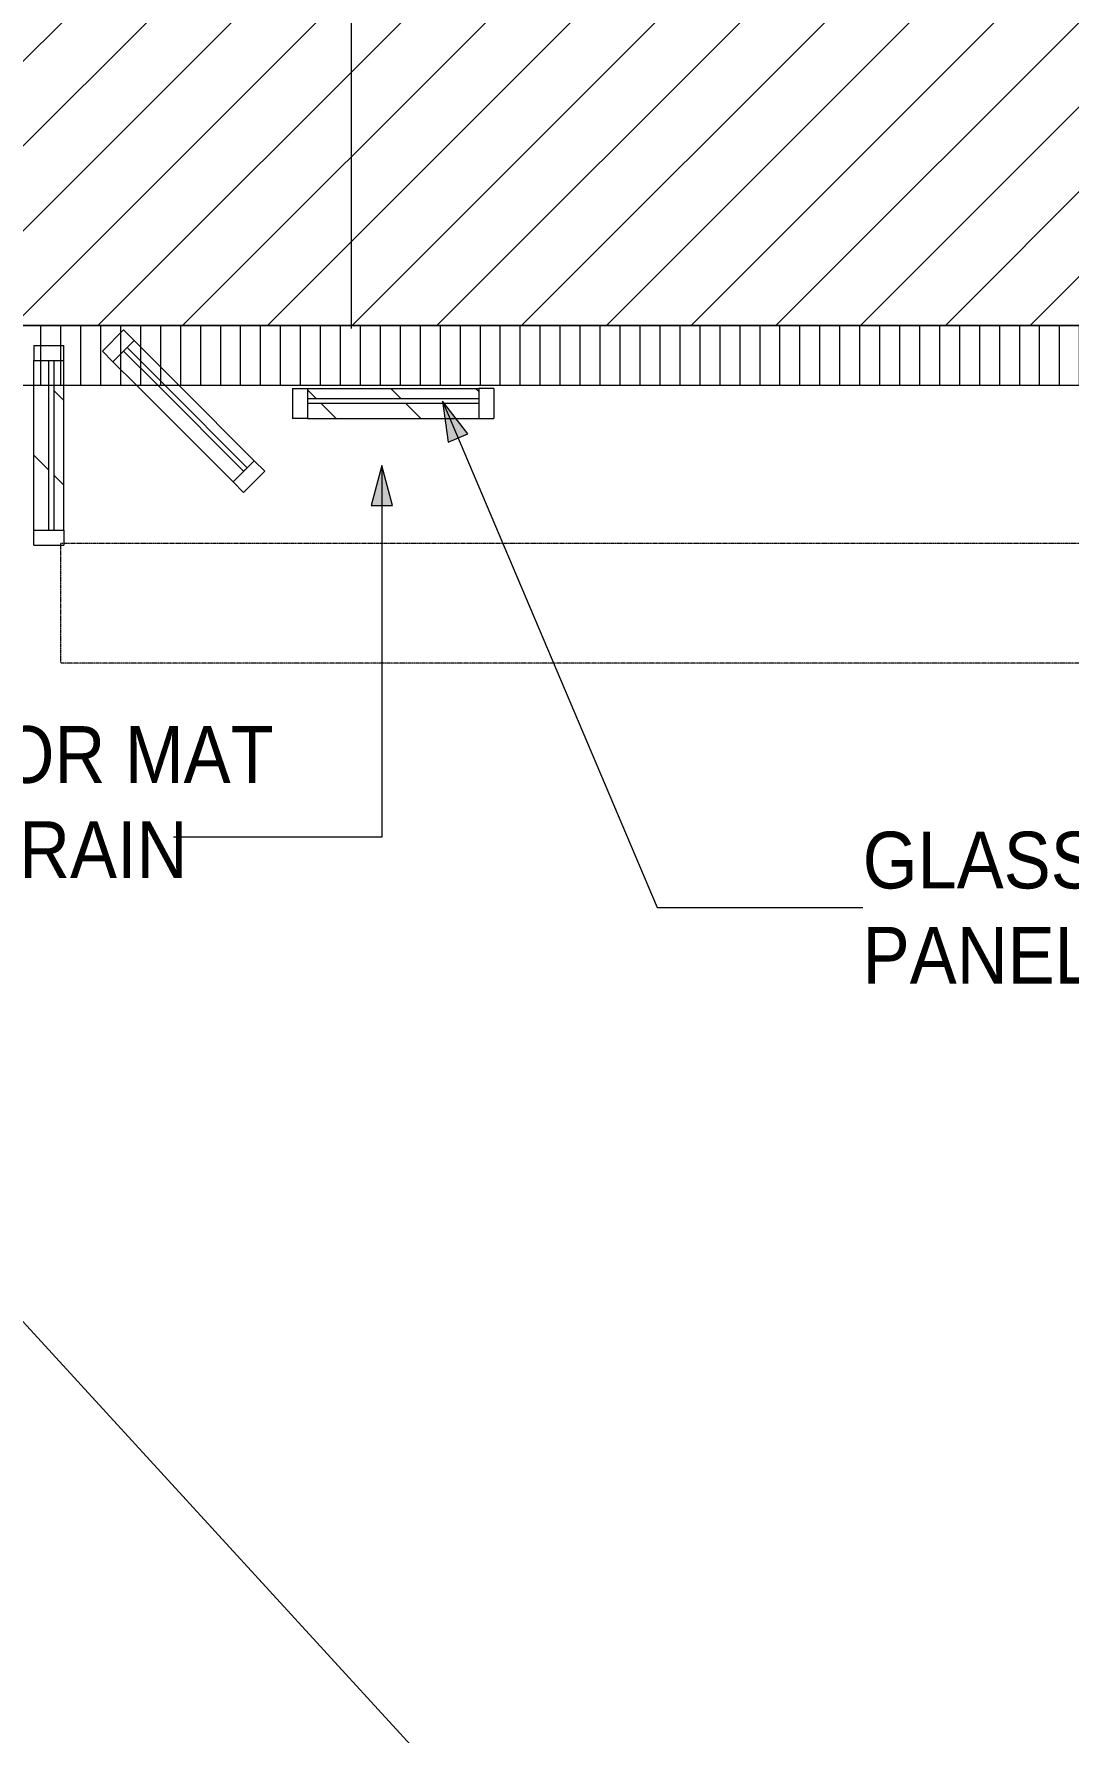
# Model space of a CAD drawing. Header units: millimetres. Extents: x 10569 to 232243, y -25347 to 80743.
# Drawn here: x 64865 to 70042, y 45419 to 53915 of the extents above; entities that cross this region are included whole.
import ezdxf

# ---------------------------------------------------------------- set-up
doc = ezdxf.new("R2010")
doc.units = ezdxf.units.MM
doc.linetypes.add('Hidden 0_6', pattern=[1.2, 0.6, -0.6])
for name, color, linetype, lineweight in [('A-DETL', 90, 'Continuous', 9), ('A-DETL-GENF', 92, 'Continuous', 20), ('A-DETL-THIN', 151, 'Continuous', 9), ('A-FLOR', 192, 'Continuous', 9), ('A-GLAZ-CURT', 52, 'Continuous', 20), ('A-GLAZ-CWMG', 51, 'Continuous', 20), ('G-ANNO-TEXT', 231, 'Continuous', 5)]:
    doc.layers.add(name, color=color, linetype=linetype, lineweight=lineweight)
doc.styles.add('Swis721 BT_6', font='swiss.ttf', dxfattribs={"width": 0.89, "height": 283.821263})
pattern_1 = [(135, (0, 0), (-212.132, -212.132), [])]

# ---------------------------------------------------------------- blocks, each defined once
blk = doc.blocks.new('System Panel - DLN_Glazed - 25mm-6618255-TENDER DRAFT G_F')
at = {"layer": 'A-GLAZ-CURT', "lineweight": 9}
for p, q in [((-425, 25), (-158.2, 25)), ((-425, 0), (-425, 25)), ((-158.2, 25), (425, 25)), ((425, 0), (425, 25)), ((-183.2, 0), (-425, 0)), ((425, 0), (-183.2, 0))]:
    blk.add_line(p, q, dxfattribs=at)
blk = doc.blocks.new('Rectangular Mullion - DLN_75 x 150mm _WD_-6618253-TENDER DRAFT G_F')
at = {"layer": 'A-GLAZ-CWMG', "lineweight": 9}
for p, q in [((65591, 52157.5), (65367, 52381.5)), ((65378.9, 52157.5), (65260.9, 52275.4)), ((65862, 51674.4), (65378.9, 52157.5)), ((65968, 51780.4), (65591, 52157.5))]:
    blk.add_line(p, q, dxfattribs=at)
blk = doc.blocks.new('Rectangular Mullion - DLN_75 x 150mm _WD_-3694781-TENDER DRAFT G_F')
at = {"layer": 'A-GLAZ-CWMG', "lineweight": 9}
for p, q in [((0, 75), (-75, 75)), ((-75, 75), (-75, -75)), ((0, 75), (0, -75)), ((-75, -75), (0, -75))]:
    blk.add_line(p, q, dxfattribs=at)
blk = doc.blocks.new('Rectangular Mullion - DLN_75 x 150mm _WD_-3694782-TENDER DRAFT G_F')
at = {"layer": 'A-GLAZ-CWMG', "lineweight": 9}
for p, q in [((0, 75), (-75, 75)), ((-75, 75), (-75, -75)), ((0, 75), (0, -75)), ((-75, -75), (0, -75))]:
    blk.add_line(p, q, dxfattribs=at)
blk = doc.blocks.new('System Panel - DLN_Glazed - 25mm-6618258-TENDER DRAFT G_F')
at = {"layer": 'A-GLAZ-CURT', "lineweight": 9}
for p, q in [((-428.6, 0), (428.6, 0)), ((-428.6, -25), (-428.6, 0)), ((428.6, -25), (428.6, 0)), ((428.6, -25), (-428.6, -25))]:
    blk.add_line(p, q, dxfattribs=at)
blk = doc.blocks.new('Rectangular Mullion - DLN_75 x 150mm _WD_-11867538-TENDER DRAFT G_F')
at = {"layer": 'A-GLAZ-CWMG', "lineweight": 9}
h = blk.add_hatch(dxfattribs=at)
h.set_pattern_fill('FP_13', color=255, style=0, pattern_type=2)
h.set_pattern_definition(pattern_1)
h.paths.add_polyline_path([(66235.5, 51992.1), (67092.6, 51992.1), (67092.6, 52067.1), (66235.5, 52067.1)], flags=0)
h.paths.add_polyline_path([(67092.6, 52092.1), (67092.6, 52142.1), (66235.5, 52142.1), (66235.5, 52092.1)], flags=0)
for p, q in [((66235.5, 52142.1), (67092.6, 52142.1)), ((66235.5, 51992.1), (67092.6, 51992.1))]:
    blk.add_line(p, q, dxfattribs=at)
blk = doc.blocks.new('Rectangular Mullion - DLN_75 x 150mm _WD_-3694728-TENDER DRAFT G_F')
at = {"layer": 'A-GLAZ-CWMG', "lineweight": 9}
for p, q in [((0, 75), (-75, 75)), ((-75, 75), (-75, -75)), ((0, 75), (0, -75)), ((-75, -75), (0, -75))]:
    blk.add_line(p, q, dxfattribs=at)
blk = doc.blocks.new('Rectangular Mullion - DLN_75 x 150mm _WD_-3694729-TENDER DRAFT G_F')
at = {"layer": 'A-GLAZ-CWMG', "lineweight": 9}
for p, q in [((0, 75), (-75, 75)), ((-75, 75), (-75, -75)), ((0, 75), (0, -75)), ((-75, -75), (0, -75))]:
    blk.add_line(p, q, dxfattribs=at)
blk = doc.blocks.new('System Panel - DLN_Glazed - 25mm-V499-TENDER DRAFT G_F')
at = {"layer": 'A-GLAZ-CURT', "lineweight": 9}
for p, q in [((-425, 25), (-300, 25)), ((-425, 0), (-425, 25)), ((-300, 25), (425, 25)), ((425, 0), (425, 25)), ((-300, 0), (-425, 0)), ((425, 0), (-300, 0))]:
    blk.add_line(p, q, dxfattribs=at)
blk = doc.blocks.new('Rectangular Mullion - DLN_75 x 150mm _WD_-V503-TENDER DRAFT G_F')
at = {"layer": 'A-GLAZ-CWMG', "lineweight": 9}
h = blk.add_hatch(dxfattribs=at)
h.set_pattern_fill('FP_13', color=255, style=0, pattern_type=2)
h.set_pattern_definition(pattern_1)
h.paths.add_polyline_path([(64940.3, 51432.5), (64940.3, 52157.5), (64865.3, 52157.5), (64865.3, 51432.5)], flags=0)
h.paths.add_polyline_path([(64965.3, 51432.5), (65015.3, 51432.5), (65015.3, 52157.5), (64965.3, 52157.5), (64965.3, 51982)], flags=0)
for p, q in [((64865.3, 52157.5), (64865.3, 52282.5)), ((65015.3, 52157.5), (65015.3, 52282.5)), ((64865.3, 51432.5), (64865.3, 52157.5)), ((65015.3, 51432.5), (65015.3, 52157.5))]:
    blk.add_line(p, q, dxfattribs=at)

msp = doc.modelspace()

# ---------------------------------------------------------------- hatches: boundary and pattern name
at = {"layer": 'A-DETL-GENF', "lineweight": 9}
h = msp.add_hatch(dxfattribs=at)
h.set_pattern_fill('FP_919', color=254, style=0, pattern_type=2)
h.set_pattern_definition([(45, (0, 0), (-212.132, 212.132), [])])
h.paths.add_polyline_path([(63166.29296, 52457.48547), (75316.29296, 52457.48547), (75316.29296, 57457.48547), (63166.29296, 57457.48547), (63166.29296, 52552.27549)], flags=0)
h = msp.add_hatch(dxfattribs=at)
h.set_pattern_fill('FP_920', color=250, style=0, pattern_type=2)
h.set_pattern_definition([(90, (0, 0), (-100, 6e-15), [])])
h.paths.add_polyline_path([(76647.71288, 52157.48546), (91589.29296, 52157.48546), (91588.20234, 52457.48546), (62839.29296, 52457.40334), (62839.29296, 52157.48546), (76039.29296, 52157.48546)], flags=0)
at = {"layer": 'G-ANNO-TEXT'}
for points in [[(66909.83357, 52078.38666), (66938.7058, 51873.35431), (67037.35383, 51915.25955)], [(66607.07918, 51756.50301), (66553.48934, 51556.50301), (66660.66902, 51556.50301)]]:
    msp.add_hatch(color=60, dxfattribs=at).paths.add_polyline_path(points, flags=0)

# ---------------------------------------------------------------- linework, layer by layer
at = {"layer": 'A-DETL', "linetype": 'Hidden 0_6'}
for p, q in [((64999.29296, 50767.48546), (64999.29296, 51367.48546)), ((64999.29296, 51367.48546), (75289.29296, 51367.48546)), ((75289.29296, 50767.48546), (64999.29296, 50767.48546))]:
    msp.add_line(p, q, dxfattribs=at)
at = {"layer": 'A-DETL-THIN'}
for p, q in [((66454.29296, 52457.48546), (66454.29296, 57442.48546)), ((91589.29296, 52457.48546), (62839.29296, 52457.48546)), ((63166.29296, 52457.48547), (75316.29296, 52457.48547)), ((66454.29296, 52442.48546), (66454.29296, 52457.48546)), ((63100.6973, 52157.48546), (91589.29296, 52157.48546)), ((64014.81334, 48337.48546), (74137.01943, 37307.48546))]:
    msp.add_line(p, q, dxfattribs=at)
at = {"layer": 'A-FLOR'}
for p, q in [((91589.29296, 52457.48546), (62839.29296, 52457.48546)), ((65015.25169, 52157.48546), (65378.87705, 52157.48546)), ((65591.00908, 52157.48546), (70182.03063, 52157.48546))]:
    msp.add_line(p, q, dxfattribs=at)
at = {"layer": 'G-ANNO-TEXT', "color": 60}
for p, q in [((66909.83357, 52078.38666), (66938.7058, 51873.35431)), ((67037.35383, 51915.25955), (66909.83357, 52078.38666)), ((66909.83357, 52078.38666), (67986.02483, 49544.95319)), ((66938.7058, 51873.35431), (67037.35383, 51915.25955)), ((66607.07918, 51756.50301), (66553.48934, 51556.50301)), ((66660.66902, 51556.50301), (66607.07918, 51756.50301)), ((66607.07918, 51756.50301), (66607.07918, 49897.08485)), ((66553.48934, 51556.50301), (66660.66902, 51556.50301)), ((65978.19392, 49897.08485), (65564.19392, 49897.08485)), ((66607.07918, 49897.08485), (65978.19392, 49897.08485)), ((67986.02483, 49544.95319), (69014.1979, 49544.95319))]:
    msp.add_line(p, q, dxfattribs=at)

# ---------------------------------------------------------------- block references
at = {"layer": 'A-GLAZ-CURT', "lineweight": 9}
for name, p, rotation in [('System Panel - DLN_Glazed - 25mm-6618255-TENDER DRAFT G_F', (65614.49447, 52027.93405), 315.0000000000001), ('System Panel - DLN_Glazed - 25mm-V499-TENDER DRAFT G_F', (64940.25169, 51857.48546), 270.0000000000006), ('System Panel - DLN_Glazed - 25mm-6618258-TENDER DRAFT G_F', (66664.02697, 52067.07989), 180)]:
    msp.add_blockref(name, p, dxfattribs=dict(at, rotation=rotation))
at = {"layer": 'A-GLAZ-CWMG', "lineweight": 9}
for p, rotation in [((65260.94108, 52381.48744), 135.0000000000001), ((64940.25169, 52357.48546), 90.0000000000006)]:
    msp.add_blockref('Rectangular Mullion - DLN_75 x 150mm _WD_-3694782-TENDER DRAFT G_F', p, dxfattribs=dict(at, rotation=rotation))
for name, p in [('Rectangular Mullion - DLN_75 x 150mm _WD_-6618253-TENDER DRAFT G_F', (0, 0)), ('Rectangular Mullion - DLN_75 x 150mm _WD_-V503-TENDER DRAFT G_F', (0, 0)), ('Rectangular Mullion - DLN_75 x 150mm _WD_-11867538-TENDER DRAFT G_F', (0, 0)), ('Rectangular Mullion - DLN_75 x 150mm _WD_-3694729-TENDER DRAFT G_F', (67167.58751, 52067.07989))]:
    msp.add_blockref(name, p, dxfattribs=at)
at = {"layer": 'A-GLAZ-CWMG', "lineweight": 9, "extrusion": (0, 0, -1)}
msp.add_blockref('Rectangular Mullion - DLN_75 x 150mm _WD_-3694728-TENDER DRAFT G_F', (-66160.46644, 52067.07989), dxfattribs=at)
for p, rotation in [((-65968.04786, 51674.38066), 224.9999999999999), ((-64940.25169, 51357.48546), 269.9999999999994)]:
    msp.add_blockref('Rectangular Mullion - DLN_75 x 150mm _WD_-3694781-TENDER DRAFT G_F', p, dxfattribs=dict(at, rotation=rotation))

# ---------------------------------------------------------------- texts
at = {"layer": 'G-ANNO-TEXT', "color": 7, "char_height": 283.821263, "attachment_point": 1, "line_spacing_factor": 1.00667, "style": 'Swis721 BT_6'}
for s, insert, width in [('FLOOR MAT\\PW/ DRAIN', (64007.19392, 50452.33468), 2365.2), ('GLASS\\PPANELS', (69014.1979, 49924.01255), 1591.2)]:
    msp.add_mtext(s, dxfattribs=dict(at, insert=insert, width=width))

doc.saveas('drawing.dxf')
